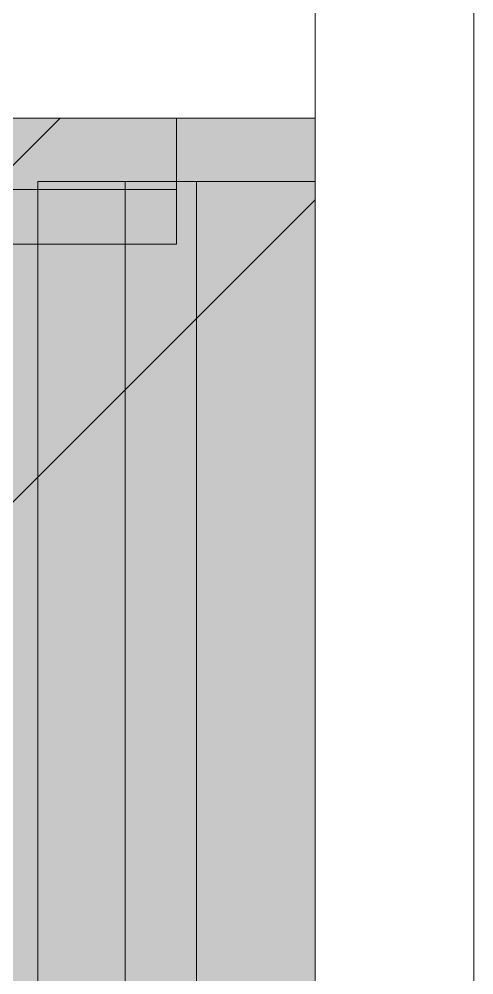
# Model space of a CAD drawing. Header units: millimetres. Extents: x -546 to 1681, y -650 to 1730.
# Drawn here: x 787.813 to 788.386, y 613.936 to 615.143 of the extents above; entities that cross this region are included whole.
import ezdxf

# ---------------------------------------------------------------- set-up
doc = ezdxf.new("R2010")
doc.units = ezdxf.units.MM

msp = doc.modelspace()

# ---------------------------------------------------------------- hatches: boundary and pattern name
at = {"true_color": 0xffffff}
h = msp.add_hatch(color=7, dxfattribs=at)
h.dxf.hatch_style = 2
h.paths.add_polyline_path([(787.4862, 614.3177), (787.4862, 615.0177), (788.1862, 615.0177)])
h = msp.add_hatch(color=7, dxfattribs=at)
h.dxf.hatch_style = 2
h.paths.add_polyline_path([(787.4862, 614.3177), (788.1862, 615.0177), (788.1862, 614.3177)])
h = msp.add_hatch(color=7, dxfattribs=at)
h.dxf.hatch_style = 2
h.paths.add_polyline_path([(787.4862, 614.3177), (788.1862, 614.3177), (788.1862, 546.5806), (787.4862, 546.5806)])

# ---------------------------------------------------------------- linework, layer by layer
at = {"color": 7, "lineweight": 0}
for points in [[(788.1862, 597.4717), (788.1862, 641.5518)], [(788.3862, 641.5518), (788.3862, 597.4717)], [(778.2362, 615.0177), (788.0112, 615.0177)], [(787.4862, 614.6397), (787.8642, 615.0177)], [(788.1862, 615.0177), (787.4862, 615.0177)], [(788.0112, 615.0177), (788.1862, 615.0177)], [(788.0112, 614.8587), (788.0112, 615.0177)], [(788.1862, 545.8806), (788.1862, 615.0177)], [(788.1862, 614.9377), (787.8362, 614.9377)], [(787.8362, 614.9377), (787.8362, 597.4717)], [(787.9462, 614.9377), (787.9462, 597.4717)], [(788.0362, 614.9377), (788.0362, 597.4717)], [(778.2362, 614.9277), (788.0112, 614.9277)], [(787.5892, 614.3177), (788.1862, 614.9147)], [(778.2362, 614.8587), (788.0112, 614.8587)]]:
    msp.add_lwpolyline(points, dxfattribs=at)

doc.saveas('drawing.dxf')
